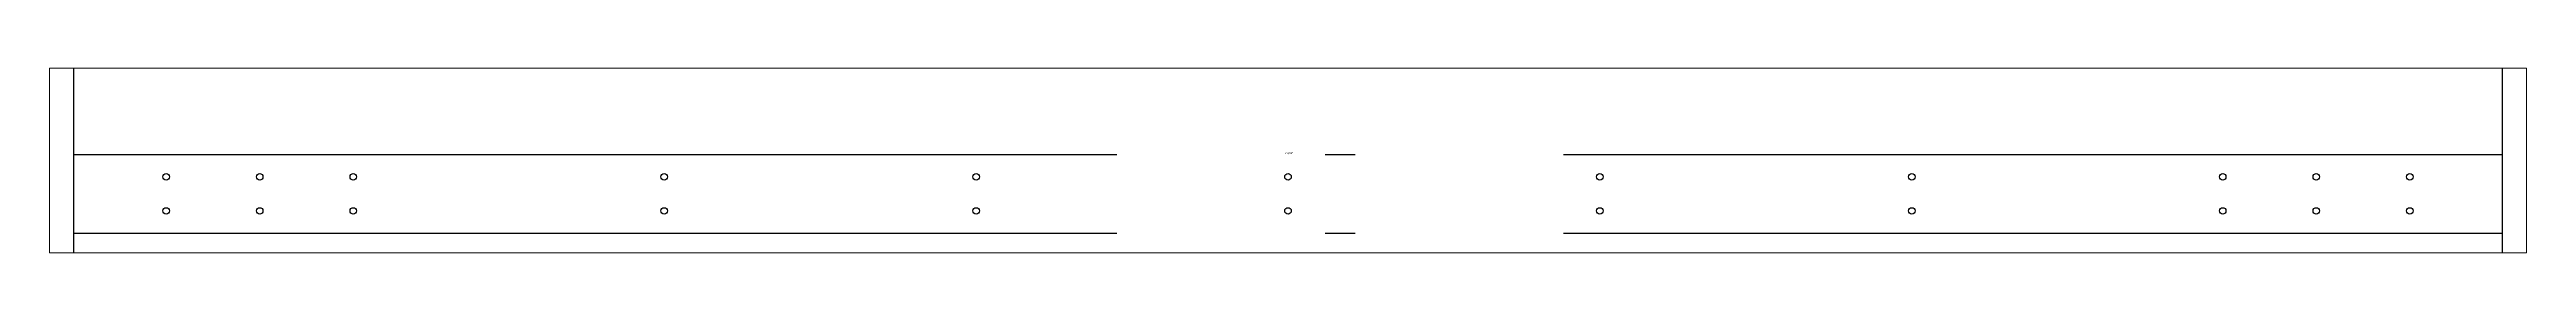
# Paper-space layout 'Layout1' of a CAD drawing. Header units: millimetres. Extents: x 0 to 257, y 88 to 107.
# The model-space entities are those that its viewports show. They can reach past a viewport. Long polylines and large blocks are cut down to what shows.
import ezdxf

# ---------------------------------------------------------------- set-up
doc = ezdxf.new("R2010")
doc.units = ezdxf.units.MM
doc.header["$LTSCALE"] = 25
doc.linetypes.add('DASHDOT', pattern=[1, 0.7, -0.14, 0.02, -0.14])
for name, color, linetype in [('3_Pezzi', 7, 'Continuous'), ('5_Bulloni', 7, 'Continuous'), ('98_Cartiglio', 7, 'Continuous')]:
    doc.layers.add(name, color=color, linetype=linetype)
doc.styles.add('SHX_Style', font='MONOTXT')

msp = doc.modelspace()

# ---------------------------------------------------------------- linework, layer by layer
at = {"layer": '3_Pezzi', "color": 3, "linetype": 'Continuous'}
for p, q in [((0, 9.6), (0, 150.1)), ((0, 150.1), (3892.8, 150.1)), ((3892.8, 150.1), (3892.8, 9.6)), ((0, -116.8), (0, 9.6)), ((3892.8, 9.6), (3892.8, -116.8)), ((0, -150.1), (0, -116.8)), ((3892.8, -116.8), (3892.8, -150.1)), ((3892.8, -150.1), (0, -150.1))]:
    msp.add_line(p, q, dxfattribs=at)
at = {"layer": '5_Bulloni', "color": 2, "linetype": 'Continuous'}
for centre in [(148, -26.2), (298, -26.2), (448, -26.2), (946.4, -26.2), (1446.4, -26.2), (1946.4, -26.2), (2446.4, -26.2), (2946.4, -26.2), (3444.8, -26.2), (3594.8, -26.2), (3744.8, -26.2), (148, -81.1), (298, -81.1), (448, -81.1), (946.4, -81.1), (1446.4, -81.1), (1946.4, -81.1), (2446.4, -81.1), (2946.4, -81.1), (3444.8, -81.1), (3594.8, -81.1), (3744.8, -81.1)]:
    msp.add_circle(centre, 5.25, dxfattribs=at)
at = {"layer": '98_Cartiglio', "color": 1, "linetype": 'DASHDOT', "ltscale": 0.4}
for p, q in [((1, 9.6), (3891.8, 9.6)), ((1, -116.8), (3891.8, -116.8))]:
    msp.add_line(p, q, dxfattribs=at)

# ---------------------------------------------------------------- texts
at = {"layer": '98_Cartiglio', "color": 2, "linetype": 'Continuous', "style": 'SHX_Style', "width": 0.8}
msp.add_text('Ang=90°', height=2.5, dxfattribs=at).set_placement((1941.4, 10.6))

psp = doc.layouts.get("Layout1")

# ---------------------------------------------------------------- viewports
at = {"layer": '0'}
psp.add_viewport(center=(128.5, 97.5), size=(257, 19.22551), view_center_point=(1946.4, 0), view_height=297.03451, dxfattribs=at)

doc.saveas('drawing.dxf')
